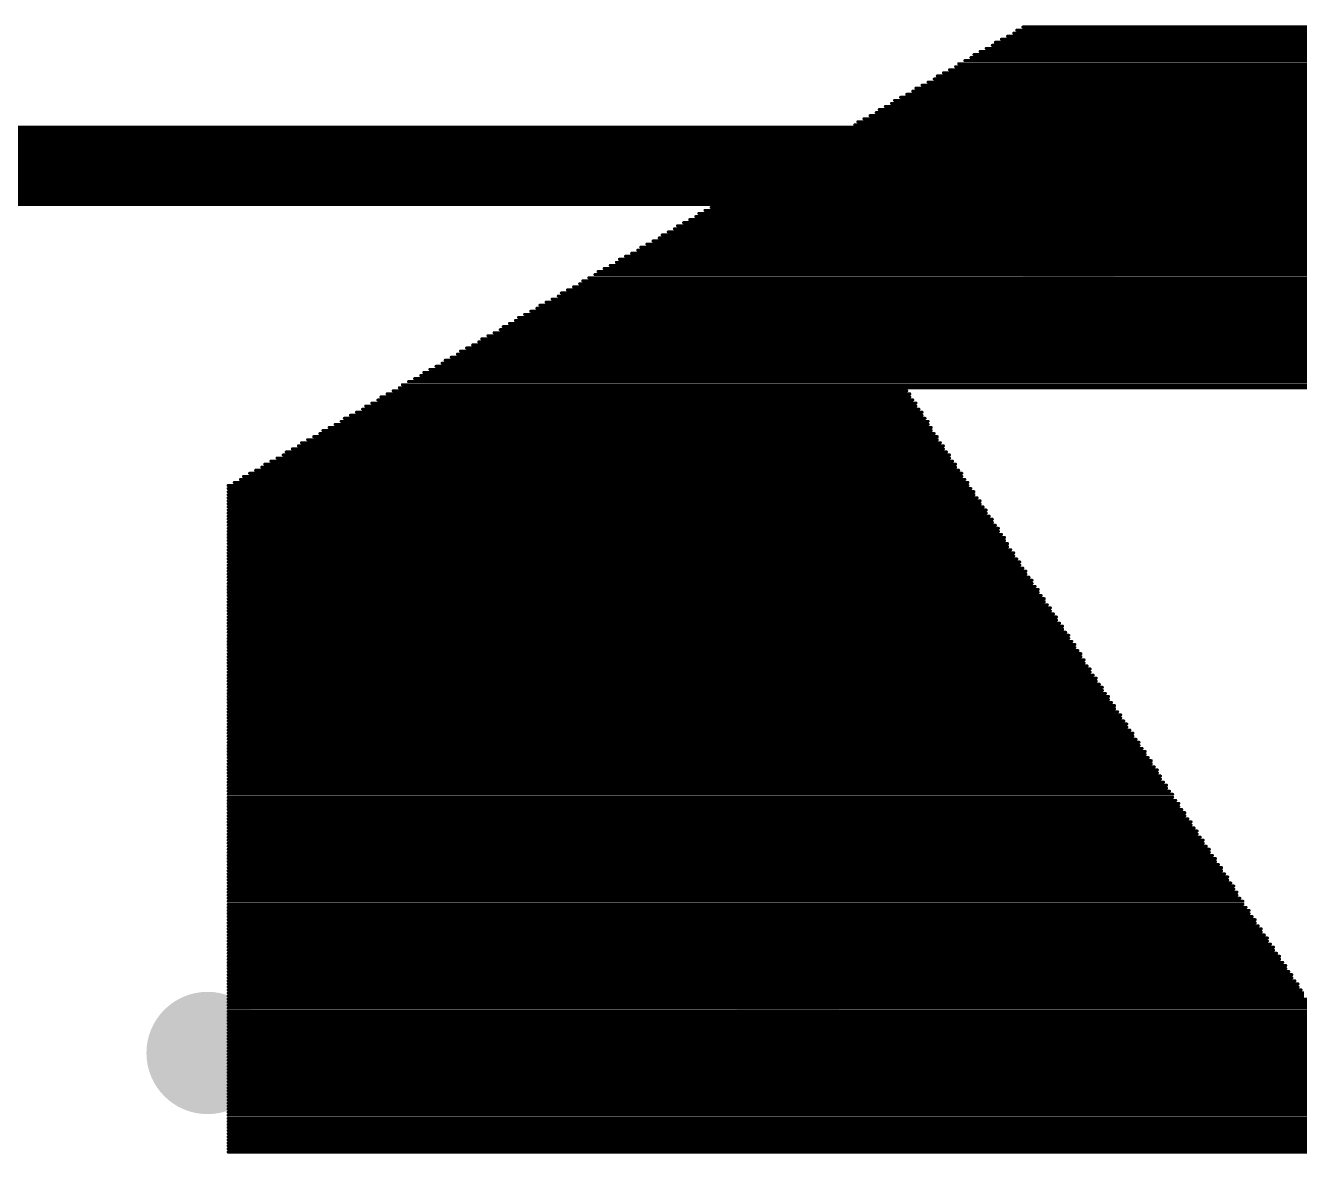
# Model space of a CAD drawing. Header units: millimetres. Extents: x -6 to 151, y -20 to 98.
# Drawn here: x 114.687 to 117.863, y 33.283 to 36.095 of the extents above; entities that cross this region are included whole.
import ezdxf

# ---------------------------------------------------------------- set-up
doc = ezdxf.new("R2010")
doc.units = ezdxf.units.MM
for name, color, linetype in [('BottomOverlay', 54, 'Continuous'), ('TopOverlay', 2, 'Continuous'), ('ViaHoleLayer', 16, 'Continuous')]:
    doc.layers.add(name, color=color, linetype=linetype)

# ---------------------------------------------------------------- blocks, each defined once
blk = doc.blocks.new('TSQFP50P1600X1600X120_100N_286')
at = {"layer": 'TopOverlay', "const_width": 0.2}
blk.add_lwpolyline([(6.25, 6.25), (6.25, -6.25)], dxfattribs=at)

msp = doc.modelspace()

# ---------------------------------------------------------------- hatches: boundary and pattern name
at = {"layer": 'ViaHoleLayer'}
h = msp.add_hatch(color=16, dxfattribs=at)
edge = h.paths.add_edge_path()
edge.add_arc((117.2879, 35.5702), 0.1524, 0, 360)
h = msp.add_hatch(color=16, dxfattribs=at)
edge = h.paths.add_edge_path()
edge.add_arc((116.587, 33.724), 0.1524, 0, 360)
h = msp.add_hatch(color=16, dxfattribs=at)
edge = h.paths.add_edge_path()
edge.add_arc((115.1406, 33.5335), 0.1524, 0, 360)

# ---------------------------------------------------------------- linework, layer by layer
at = {"layer": 'BottomOverlay', "const_width": 0.00762}
for points in [[(117.1579, 36.0833), (120.6784, 36.0833)], [(117.1732, 36.0909), (120.6707, 36.0909)], [(117.097, 36.0452), (120.7469, 36.0452)], [(117.1046, 36.0528), (120.7317, 36.0528)], [(117.1198, 36.0604), (120.7241, 36.0604)], [(117.1351, 36.068), (120.7088, 36.068)], [(117.1503, 36.0756), (120.6936, 36.0756)], [(117.0436, 36.0147), (120.8003, 36.0147)], [(117.0512, 36.0223), (120.785, 36.0223)], [(117.0665, 36.0299), (120.7774, 36.0299)], [(117.0817, 36.0375), (120.7622, 36.0375)], [(116.9903, 35.9842), (120.8536, 35.9842)], [(117.0055, 35.9918), (120.8384, 35.9918)], [(117.0131, 35.9994), (120.8231, 35.9994)], [(117.0284, 36.0071), (120.8155, 36.0071)], [(116.9369, 35.9537), (120.907, 35.9537)], [(116.9522, 35.9613), (120.8917, 35.9613)], [(116.9598, 35.969), (120.8765, 35.969)], [(116.975, 35.9766), (120.8689, 35.9766)], [(116.8836, 35.9232), (120.9603, 35.9232)], [(116.8988, 35.9309), (120.9451, 35.9309)], [(116.9065, 35.9385), (120.9298, 35.9385)], [(116.9217, 35.9461), (120.9222, 35.9461)], [(116.8303, 35.8928), (121.0136, 35.8928)], [(116.8455, 35.9004), (120.9984, 35.9004)], [(116.8531, 35.908), (120.9832, 35.908)], [(116.8684, 35.9156), (120.9755, 35.9156)], [(116.7617, 35.8547), (121.0746, 35.8547)], [(116.7769, 35.8623), (121.067, 35.8623)], [(116.7922, 35.8699), (121.0517, 35.8699)], [(116.8074, 35.8775), (121.0365, 35.8775)], [(116.815, 35.8851), (121.0213, 35.8851)], [(116.7083, 35.8242), (121.1279, 35.8242)], [(116.7236, 35.8318), (121.1203, 35.8318)], [(116.7388, 35.8394), (121.1051, 35.8394)], [(116.7541, 35.847), (121.0898, 35.847)], [(116.655, 35.7937), (121.1813, 35.7937)], [(116.6702, 35.8013), (121.166, 35.8013)], [(116.6855, 35.8089), (121.1584, 35.8089)], [(116.7007, 35.8166), (121.1432, 35.8166)], [(116.6093, 35.7632), (121.2346, 35.7632)], [(116.6169, 35.7708), (121.2194, 35.7708)], [(116.6321, 35.7785), (121.2118, 35.7785)], [(116.6474, 35.7861), (121.1965, 35.7861)], [(116.5559, 35.7327), (121.288, 35.7327)], [(116.5636, 35.7404), (121.2727, 35.7404)], [(116.5788, 35.748), (121.2651, 35.748)], [(116.594, 35.7556), (121.2499, 35.7556)], [(116.5026, 35.7023), (121.3413, 35.7023)], [(116.5102, 35.7099), (121.3261, 35.7099)], [(116.5255, 35.7175), (121.3184, 35.7175)], [(116.5407, 35.7251), (121.3032, 35.7251)], [(116.434, 35.6642), (121.4099, 35.6642)], [(116.4493, 35.6718), (121.3946, 35.6718)], [(116.4645, 35.6794), (121.3794, 35.6794)], [(116.4721, 35.687), (121.3642, 35.687)], [(116.4874, 35.6946), (121.3565, 35.6946)], [(116.3807, 35.6337), (121.4632, 35.6337)], [(116.3959, 35.6413), (121.448, 35.6413)], [(116.4112, 35.6489), (121.4327, 35.6489)], [(116.4188, 35.6565), (121.4175, 35.6565)], [(116.3273, 35.6032), (121.5166, 35.6032)], [(116.3426, 35.6108), (121.5013, 35.6108)], [(116.3578, 35.6184), (121.4861, 35.6184)], [(116.3654, 35.6261), (121.4708, 35.6261)], [(116.274, 35.5727), (121.5623, 35.5727)], [(116.2892, 35.5803), (121.5547, 35.5803)], [(116.3045, 35.588), (121.5394, 35.588)], [(116.3121, 35.5956), (121.5242, 35.5956)], [(116.2207, 35.5422), (121.6156, 35.5422)], [(116.2359, 35.5499), (121.608, 35.5499)], [(116.2511, 35.5575), (121.5928, 35.5575)], [(116.2664, 35.5651), (121.5775, 35.5651)], [(116.1673, 35.5118), (121.669, 35.5118)], [(116.1826, 35.5194), (121.6613, 35.5194)], [(116.1978, 35.527), (121.6461, 35.527)], [(116.213, 35.5346), (121.6309, 35.5346)], [(116.1064, 35.4737), (121.7375, 35.4737)], [(116.114, 35.4813), (121.7223, 35.4813)], [(116.1292, 35.4889), (121.7071, 35.4889)], [(116.1445, 35.4965), (121.6994, 35.4965)], [(116.1597, 35.5041), (121.6842, 35.5041)], [(116.053, 35.4432), (121.7909, 35.4432)], [(116.0683, 35.4508), (121.7756, 35.4508)], [(116.0759, 35.4584), (121.7604, 35.4584)], [(116.0911, 35.466), (121.7528, 35.466)], [(115.9997, 35.4127), (121.8442, 35.4127)], [(116.0149, 35.4203), (121.829, 35.4203)], [(116.0225, 35.4279), (121.8137, 35.4279)], [(116.0378, 35.4356), (121.8061, 35.4356)], [(115.9463, 35.3822), (121.8976, 35.3822)], [(115.9616, 35.3898), (121.8823, 35.3898)], [(115.9692, 35.3975), (121.8671, 35.3975)], [(115.9844, 35.4051), (121.8595, 35.4051)], [(115.893, 35.3517), (121.9509, 35.3517)], [(115.9082, 35.3594), (121.9357, 35.3594)], [(115.9159, 35.367), (121.9204, 35.367)], [(115.9311, 35.3746), (121.9052, 35.3746)], [(115.8397, 35.3213), (122.0042, 35.3213)], [(115.8549, 35.3289), (121.989, 35.3289)], [(115.8701, 35.3365), (121.9738, 35.3365)], [(115.8778, 35.3441), (121.9585, 35.3441)], [(115.7711, 35.2832), (122.0652, 35.2832)], [(115.7863, 35.2908), (122.0576, 35.2908)], [(115.8016, 35.2984), (122.0423, 35.2984)], [(115.8168, 35.306), (122.0271, 35.306)], [(115.8244, 35.3136), (122.0119, 35.3136)], [(115.7254, 35.2527), (122.1185, 35.2527)], [(115.733, 35.2603), (122.1033, 35.2603)], [(115.7482, 35.2679), (122.0957, 35.2679)], [(115.7635, 35.2755), (122.0804, 35.2755)], [(115.672, 35.2222), (122.1719, 35.2222)], [(115.6796, 35.2298), (122.1566, 35.2298)], [(115.6949, 35.2374), (122.149, 35.2374)], [(115.7101, 35.2451), (122.1338, 35.2451)], [(115.6187, 35.1917), (122.2252, 35.1917)], [(115.6263, 35.1993), (122.21, 35.1993)], [(115.6415, 35.207), (122.2024, 35.207)], [(115.6568, 35.2146), (122.1871, 35.2146)], [(115.5653, 35.1612), (116.8988, 35.1612)], [(115.573, 35.1689), (116.8912, 35.1689)], [(115.5882, 35.1765), (116.8912, 35.1765)], [(115.6034, 35.1841), (116.8836, 35.1841)], [(115.512, 35.1308), (116.9217, 35.1308)], [(115.5272, 35.1384), (116.9141, 35.1384)], [(115.5349, 35.146), (116.9065, 35.146)], [(115.5501, 35.1536), (116.9065, 35.1536)], [(115.4434, 35.0927), (116.9446, 35.0927)], [(115.4587, 35.1003), (116.9369, 35.1003)], [(115.4739, 35.1079), (116.9369, 35.1079)], [(115.4815, 35.1155), (116.9293, 35.1155)], [(115.4968, 35.1231), (116.9217, 35.1231)], [(115.3901, 35.0622), (116.9598, 35.0622)], [(115.4053, 35.0698), (116.9598, 35.0698)], [(115.4206, 35.0774), (116.9522, 35.0774)], [(115.4282, 35.085), (116.9446, 35.085)], [(115.3367, 35.0317), (116.9827, 35.0317)], [(115.352, 35.0393), (116.975, 35.0393)], [(115.3672, 35.0469), (116.975, 35.0469)], [(115.3748, 35.0546), (116.9674, 35.0546)], [(115.2834, 35.0012), (117.0055, 35.0012)], [(115.2986, 35.0088), (116.9979, 35.0088)], [(115.3139, 35.0165), (116.9903, 35.0165)], [(115.3291, 35.0241), (116.9903, 35.0241)], [(115.2301, 34.9707), (117.0208, 34.9707)], [(115.2453, 34.9784), (117.0208, 34.9784)], [(115.2605, 34.986), (117.0131, 34.986)], [(115.2758, 34.9936), (117.0055, 34.9936)], [(115.192, 34.9479), (117.036, 34.9479)], [(115.192, 34.9403), (117.0436, 34.9403)], [(115.2072, 34.9555), (117.036, 34.9555)], [(115.2224, 34.9631), (117.0284, 34.9631)], [(115.192, 34.9326), (117.0512, 34.9326)], [(115.192, 34.925), (117.0512, 34.925)], [(115.192, 34.9174), (117.0589, 34.9174)], [(115.192, 34.9098), (117.0665, 34.9098)], [(115.192, 34.9022), (117.0665, 34.9022)], [(115.192, 34.8945), (117.0741, 34.8945)], [(115.192, 34.8869), (117.0817, 34.8869)], [(115.192, 34.8793), (117.0817, 34.8793)], [(115.192, 34.8717), (117.0893, 34.8717)], [(115.192, 34.8641), (117.097, 34.8641)], [(115.192, 34.8564), (117.097, 34.8564)], [(115.192, 34.8488), (117.1046, 34.8488)], [(115.192, 34.8412), (117.1122, 34.8412)], [(115.192, 34.8336), (117.1122, 34.8336)], [(115.192, 34.826), (117.1198, 34.826)], [(115.192, 34.8183), (117.1274, 34.8183)], [(115.192, 34.8107), (117.1274, 34.8107)], [(115.192, 34.8031), (117.1351, 34.8031)], [(115.192, 34.7955), (117.1351, 34.7955)], [(115.192, 34.7879), (117.1427, 34.7879)], [(115.192, 34.7802), (117.1503, 34.7802)], [(115.192, 34.7726), (117.1503, 34.7726)], [(115.192, 34.765), (117.1579, 34.765)], [(115.192, 34.7574), (117.1655, 34.7574)], [(115.192, 34.7498), (117.1655, 34.7498)], [(115.192, 34.7421), (117.1732, 34.7421)], [(115.192, 34.7345), (117.1808, 34.7345)], [(115.192, 34.7269), (117.1808, 34.7269)], [(115.192, 34.7193), (117.1884, 34.7193)], [(115.192, 34.7117), (117.196, 34.7117)], [(115.192, 34.704), (117.196, 34.704)], [(115.192, 34.6964), (117.2036, 34.6964)], [(115.192, 34.6888), (117.2113, 34.6888)], [(115.192, 34.6812), (117.2113, 34.6812)], [(115.192, 34.6736), (117.2189, 34.6736)], [(115.192, 34.6659), (117.2265, 34.6659)], [(115.192, 34.6583), (117.2265, 34.6583)], [(115.192, 34.6507), (117.2341, 34.6507)], [(115.192, 34.6431), (117.2417, 34.6431)], [(115.192, 34.6355), (117.2417, 34.6355)], [(115.192, 34.6278), (117.2494, 34.6278)], [(115.192, 34.6202), (117.257, 34.6202)], [(115.192, 34.6126), (117.257, 34.6126)], [(115.192, 34.605), (117.2646, 34.605)], [(115.192, 34.5974), (117.2722, 34.5974)], [(115.192, 34.5897), (117.2722, 34.5897)], [(115.192, 34.5821), (117.2798, 34.5821)], [(115.192, 34.5745), (117.2875, 34.5745)], [(115.192, 34.5669), (117.2875, 34.5669)], [(115.192, 34.5593), (117.2951, 34.5593)], [(115.192, 34.5516), (117.3027, 34.5516)], [(115.192, 34.544), (117.3027, 34.544)], [(115.192, 34.5364), (117.3103, 34.5364)], [(115.192, 34.5288), (117.3179, 34.5288)], [(115.192, 34.5212), (117.3179, 34.5212)], [(115.192, 34.5135), (117.3256, 34.5135)], [(115.192, 34.5059), (117.3256, 34.5059)], [(115.192, 34.4983), (117.3332, 34.4983)], [(115.192, 34.4907), (117.3408, 34.4907)], [(115.192, 34.4831), (117.3408, 34.4831)], [(115.192, 34.4754), (117.3484, 34.4754)], [(115.192, 34.4678), (117.356, 34.4678)], [(115.192, 34.4602), (117.356, 34.4602)], [(115.192, 34.4526), (117.3637, 34.4526)], [(115.192, 34.445), (117.3713, 34.445)], [(115.192, 34.4373), (117.3713, 34.4373)], [(115.192, 34.4297), (117.3789, 34.4297)], [(115.192, 34.4221), (117.3865, 34.4221)], [(115.192, 34.4145), (117.3865, 34.4145)], [(115.192, 34.4069), (117.3941, 34.4069)], [(115.192, 34.3992), (117.4018, 34.3992)], [(115.192, 34.3916), (117.4018, 34.3916)], [(115.192, 34.384), (117.4094, 34.384)], [(115.192, 34.3764), (117.417, 34.3764)], [(115.192, 34.3688), (117.417, 34.3688)], [(115.192, 34.3611), (117.4246, 34.3611)], [(115.192, 34.3535), (117.4322, 34.3535)], [(115.192, 34.3459), (117.4322, 34.3459)], [(115.192, 34.3383), (117.4399, 34.3383)], [(115.192, 34.3307), (117.4475, 34.3307)], [(115.192, 34.323), (117.4475, 34.323)], [(115.192, 34.3154), (117.4551, 34.3154)], [(115.192, 34.3078), (117.4627, 34.3078)], [(115.192, 34.3002), (117.4627, 34.3002)], [(115.192, 34.2926), (117.4703, 34.2926)], [(115.192, 34.2849), (117.478, 34.2849)], [(115.192, 34.2773), (117.478, 34.2773)], [(115.192, 34.2697), (117.4856, 34.2697)], [(115.192, 34.2621), (117.4932, 34.2621)], [(115.192, 34.2545), (117.4932, 34.2545)], [(115.192, 34.2468), (117.5008, 34.2468)], [(115.192, 34.2392), (117.5084, 34.2392)], [(115.192, 34.2316), (117.5084, 34.2316)], [(115.192, 34.224), (117.5161, 34.224)], [(115.192, 34.2164), (117.5161, 34.2164)], [(115.192, 34.2087), (117.5237, 34.2087)], [(115.192, 34.2011), (117.5313, 34.2011)], [(115.192, 34.1935), (117.5313, 34.1935)], [(115.192, 34.1859), (117.5389, 34.1859)], [(115.192, 34.1783), (117.5465, 34.1783)], [(115.192, 34.1706), (117.5465, 34.1706)], [(115.192, 34.163), (117.5542, 34.163)], [(115.192, 34.1554), (117.5618, 34.1554)], [(115.192, 34.1478), (117.5618, 34.1478)], [(115.192, 34.1402), (117.5694, 34.1402)], [(115.192, 34.1325), (117.577, 34.1325)], [(115.192, 34.1249), (117.577, 34.1249)], [(115.192, 34.1173), (117.5846, 34.1173)], [(115.192, 34.1097), (117.5923, 34.1097)], [(115.192, 34.1021), (117.5923, 34.1021)], [(115.192, 34.0944), (117.5999, 34.0944)], [(115.192, 34.0868), (117.6075, 34.0868)], [(115.192, 34.0792), (117.6075, 34.0792)], [(115.192, 34.0716), (117.6151, 34.0716)], [(115.192, 34.064), (117.6227, 34.064)], [(115.192, 34.0563), (117.6227, 34.0563)], [(115.192, 34.0487), (117.6304, 34.0487)], [(115.192, 34.0411), (117.638, 34.0411)], [(115.192, 34.0335), (117.638, 34.0335)], [(115.192, 34.0259), (117.6456, 34.0259)], [(115.192, 34.0182), (117.6532, 34.0182)], [(115.192, 34.0106), (117.6532, 34.0106)], [(115.192, 34.003), (117.6608, 34.003)], [(115.192, 33.9954), (117.6685, 33.9954)], [(115.192, 33.9878), (117.6685, 33.9878)], [(115.192, 33.9801), (117.6761, 33.9801)], [(115.192, 33.9725), (117.6837, 33.9725)], [(115.192, 33.9649), (117.6837, 33.9649)], [(115.192, 33.9573), (117.6913, 33.9573)], [(115.192, 33.9497), (117.6989, 33.9497)], [(115.192, 33.942), (117.6989, 33.942)], [(115.192, 33.9344), (117.7066, 33.9344)], [(115.192, 33.9268), (117.7066, 33.9268)], [(115.192, 33.9192), (117.7142, 33.9192)], [(115.192, 33.9116), (117.7218, 33.9116)], [(115.192, 33.9039), (117.7218, 33.9039)], [(115.192, 33.8963), (117.7294, 33.8963)], [(115.192, 33.8887), (117.737, 33.8887)], [(115.192, 33.8811), (117.737, 33.8811)], [(115.192, 33.8735), (117.7447, 33.8735)], [(115.192, 33.8658), (117.7523, 33.8658)], [(115.192, 33.8582), (117.7523, 33.8582)], [(115.192, 33.8506), (117.7599, 33.8506)], [(115.192, 33.843), (117.7675, 33.843)], [(115.192, 33.8354), (117.7675, 33.8354)], [(115.192, 33.8277), (117.7751, 33.8277)], [(115.192, 33.8201), (117.7828, 33.8201)], [(115.192, 33.8125), (117.7828, 33.8125)], [(115.192, 33.8049), (117.7904, 33.8049)], [(115.192, 33.7973), (117.798, 33.7973)], [(115.192, 33.7896), (117.798, 33.7896)], [(115.192, 33.782), (117.8056, 33.782)], [(115.192, 33.7744), (117.8132, 33.7744)], [(115.192, 33.7668), (117.8132, 33.7668)], [(115.192, 33.7592), (117.8209, 33.7592)], [(115.192, 33.7515), (117.8285, 33.7515)], [(115.192, 33.7439), (117.8285, 33.7439)], [(115.192, 33.7363), (117.8361, 33.7363)], [(115.192, 33.7287), (117.8437, 33.7287)], [(115.192, 33.7211), (117.8437, 33.7211)], [(115.192, 33.7134), (117.8513, 33.7134)], [(115.192, 33.7058), (117.859, 33.7058)], [(115.192, 33.6982), (117.859, 33.6982)], [(115.192, 33.6906), (117.8666, 33.6906)], [(115.192, 33.683), (117.8742, 33.683)], [(115.192, 33.6753), (117.8742, 33.6753)], [(115.192, 33.6677), (117.8818, 33.6677)], [(115.192, 33.6601), (117.8894, 33.6601)], [(115.192, 33.6525), (117.8894, 33.6525)], [(115.192, 33.6449), (117.8971, 33.6449)], [(115.192, 33.6372), (117.8971, 33.6372)], [(115.192, 33.6296), (117.9047, 33.6296)], [(115.192, 33.622), (117.9123, 33.622)], [(115.192, 33.6144), (117.9123, 33.6144)], [(115.192, 33.6068), (117.9199, 33.6068)], [(115.192, 33.5991), (117.9275, 33.5991)], [(115.192, 33.5915), (117.9275, 33.5915)], [(115.192, 33.5839), (117.9352, 33.5839)], [(115.192, 33.5763), (117.9428, 33.5763)], [(115.192, 33.5687), (117.9428, 33.5687)], [(115.192, 33.561), (117.9504, 33.561)], [(115.192, 33.5534), (117.958, 33.5534)], [(115.192, 33.5458), (117.958, 33.5458)], [(115.192, 33.5382), (117.9656, 33.5382)], [(115.192, 33.5306), (117.9733, 33.5306)], [(115.192, 33.5229), (117.9733, 33.5229)], [(115.192, 33.5153), (117.9809, 33.5153)], [(115.192, 33.5077), (117.9885, 33.5077)], [(115.192, 33.5001), (117.9885, 33.5001)], [(115.192, 33.4925), (117.9961, 33.4925)], [(115.192, 33.4848), (118.0037, 33.4848)], [(115.192, 33.4772), (118.0037, 33.4772)], [(115.192, 33.4696), (118.0114, 33.4696)], [(115.192, 33.462), (118.019, 33.462)], [(115.192, 33.4544), (118.019, 33.4544)], [(115.192, 33.4467), (118.0266, 33.4467)], [(115.192, 33.4391), (118.0342, 33.4391)], [(115.192, 33.4315), (118.0342, 33.4315)], [(115.192, 33.4239), (118.0418, 33.4239)], [(115.192, 33.4163), (118.0495, 33.4163)], [(115.192, 33.4086), (118.0495, 33.4086)], [(115.192, 33.401), (118.0571, 33.401)], [(115.192, 33.3934), (118.0647, 33.3934)], [(115.192, 33.3858), (118.0647, 33.3858)], [(115.192, 33.3782), (118.0723, 33.3782)], [(115.192, 33.3705), (118.0799, 33.3705)], [(115.192, 33.3629), (118.0799, 33.3629)], [(115.192, 33.3553), (118.0876, 33.3553)], [(115.192, 33.3477), (118.0876, 33.3477)], [(115.192, 33.3401), (118.0952, 33.3401)], [(115.192, 33.3324), (118.1028, 33.3324)], [(115.192, 33.3248), (118.1028, 33.3248)], [(115.192, 33.3172), (118.1104, 33.3172)], [(115.192, 33.3096), (118.118, 33.3096)], [(115.192, 33.302), (118.118, 33.302)], [(115.192, 33.2943), (118.1257, 33.2943)], [(115.192, 33.2867), (118.1333, 33.2867)]]:
    msp.add_lwpolyline(points, dxfattribs=at)
at = {"layer": 'BottomOverlay', "const_width": 0.00381}
for points in [[(117.156, 36.0833, 1), (117.1598, 36.0833, 1)], [(117.1712, 36.0909, 1), (117.1751, 36.0909, 1)], [(117.095, 36.0452, 1), (117.0989, 36.0452, 1)], [(117.1027, 36.0528, 1), (117.1065, 36.0528, 1)], [(117.1179, 36.0604, 1), (117.1217, 36.0604, 1)], [(117.1331, 36.068, 1), (117.137, 36.068, 1)], [(117.1484, 36.0756, 1), (117.1522, 36.0756, 1)], [(117.0417, 36.0147, 1), (117.0455, 36.0147, 1)], [(117.0493, 36.0223, 1), (117.0531, 36.0223, 1)], [(117.0646, 36.0299, 1), (117.0684, 36.0299, 1)], [(117.0798, 36.0375, 1), (117.0836, 36.0375, 1)], [(116.9884, 35.9842, 1), (116.9922, 35.9842, 1)], [(117.0036, 35.9918, 1), (117.0074, 35.9918, 1)], [(117.0112, 35.9994, 1), (117.015, 35.9994, 1)], [(117.0265, 36.0071, 1), (117.0303, 36.0071, 1)], [(116.935, 35.9537, 1), (116.9388, 35.9537, 1)], [(116.9503, 35.9613, 1), (116.9541, 35.9613, 1)], [(116.9579, 35.969, 1), (116.9617, 35.969, 1)], [(116.9731, 35.9766, 1), (116.9769, 35.9766, 1)], [(116.8817, 35.9232, 1), (116.8855, 35.9232, 1)], [(116.8969, 35.9309, 1), (116.9007, 35.9309, 1)], [(116.9045, 35.9385, 1), (116.9084, 35.9385, 1)], [(116.9198, 35.9461, 1), (116.9236, 35.9461, 1)], [(116.8283, 35.8928, 1), (116.8322, 35.8928, 1)], [(116.8436, 35.9004, 1), (116.8474, 35.9004, 1)], [(116.8512, 35.908, 1), (116.855, 35.908, 1)], [(116.8664, 35.9156, 1), (116.8703, 35.9156, 1)], [(116.7598, 35.8547, 1), (116.7636, 35.8547, 1)], [(116.775, 35.8623, 1), (116.7788, 35.8623, 1)], [(116.7902, 35.8699, 1), (116.7941, 35.8699, 1)], [(116.8055, 35.8775, 1), (116.8093, 35.8775, 1)], [(116.8131, 35.8851, 1), (116.8169, 35.8851, 1)], [(116.7064, 35.8242, 1), (116.7102, 35.8242, 1)], [(116.7217, 35.8318, 1), (116.7255, 35.8318, 1)], [(116.7369, 35.8394, 1), (116.7407, 35.8394, 1)], [(116.7521, 35.847, 1), (116.756, 35.847, 1)], [(116.6531, 35.7937, 1), (116.6569, 35.7937, 1)], [(116.6683, 35.8013, 1), (116.6721, 35.8013, 1)], [(116.6836, 35.8089, 1), (116.6874, 35.8089, 1)], [(116.6988, 35.8166, 1), (116.7026, 35.8166, 1)], [(116.6074, 35.7632, 1), (116.6112, 35.7632, 1)], [(116.615, 35.7708, 1), (116.6188, 35.7708, 1)], [(116.6302, 35.7785, 1), (116.634, 35.7785, 1)], [(116.6455, 35.7861, 1), (116.6493, 35.7861, 1)], [(116.554, 35.7327, 1), (116.5578, 35.7327, 1)], [(116.5616, 35.7404, 1), (116.5655, 35.7404, 1)], [(116.5769, 35.748, 1), (116.5807, 35.748, 1)], [(116.5921, 35.7556, 1), (116.5959, 35.7556, 1)], [(116.5007, 35.7023, 1), (116.5045, 35.7023, 1)], [(116.5083, 35.7099, 1), (116.5121, 35.7099, 1)], [(116.5235, 35.7175, 1), (116.5274, 35.7175, 1)], [(116.5388, 35.7251, 1), (116.5426, 35.7251, 1)], [(116.4321, 35.6642, 1), (116.4359, 35.6642, 1)], [(116.4473, 35.6718, 1), (116.4512, 35.6718, 1)], [(116.4626, 35.6794, 1), (116.4664, 35.6794, 1)], [(116.4702, 35.687, 1), (116.474, 35.687, 1)], [(116.4854, 35.6946, 1), (116.4893, 35.6946, 1)], [(116.3788, 35.6337, 1), (116.3826, 35.6337, 1)], [(116.394, 35.6413, 1), (116.3978, 35.6413, 1)], [(116.4092, 35.6489, 1), (116.4131, 35.6489, 1)], [(116.4169, 35.6565, 1), (116.4207, 35.6565, 1)], [(116.3254, 35.6032, 1), (116.3292, 35.6032, 1)], [(116.3407, 35.6108, 1), (116.3445, 35.6108, 1)], [(116.3559, 35.6184, 1), (116.3597, 35.6184, 1)], [(116.3635, 35.6261, 1), (116.3673, 35.6261, 1)], [(116.2721, 35.5727, 1), (116.2759, 35.5727, 1)], [(116.2873, 35.5803, 1), (116.2911, 35.5803, 1)], [(116.3026, 35.588, 1), (116.3064, 35.588, 1)], [(116.3102, 35.5956, 1), (116.314, 35.5956, 1)], [(116.2187, 35.5422, 1), (116.2226, 35.5422, 1)], [(116.234, 35.5499, 1), (116.2378, 35.5499, 1)], [(116.2492, 35.5575, 1), (116.253, 35.5575, 1)], [(116.2645, 35.5651, 1), (116.2683, 35.5651, 1)], [(116.1654, 35.5118, 1), (116.1692, 35.5118, 1)], [(116.1806, 35.5194, 1), (116.1845, 35.5194, 1)], [(116.1959, 35.527, 1), (116.1997, 35.527, 1)], [(116.2111, 35.5346, 1), (116.2149, 35.5346, 1)], [(116.1044, 35.4737, 1), (116.1083, 35.4737, 1)], [(116.1121, 35.4813, 1), (116.1159, 35.4813, 1)], [(116.1273, 35.4889, 1), (116.1311, 35.4889, 1)], [(116.1425, 35.4965, 1), (116.1464, 35.4965, 1)], [(116.1578, 35.5041, 1), (116.1616, 35.5041, 1)], [(116.0511, 35.4432, 1), (116.0549, 35.4432, 1)], [(116.0663, 35.4508, 1), (116.0702, 35.4508, 1)], [(116.074, 35.4584, 1), (116.0778, 35.4584, 1)], [(116.0892, 35.466, 1), (116.093, 35.466, 1)], [(115.9978, 35.4127, 1), (116.0016, 35.4127, 1)], [(116.013, 35.4203, 1), (116.0168, 35.4203, 1)], [(116.0206, 35.4279, 1), (116.0244, 35.4279, 1)], [(116.0359, 35.4356, 1), (116.0397, 35.4356, 1)], [(115.9444, 35.3822, 1), (115.9482, 35.3822, 1)], [(115.9597, 35.3898, 1), (115.9635, 35.3898, 1)], [(115.9673, 35.3975, 1), (115.9711, 35.3975, 1)], [(115.9825, 35.4051, 1), (115.9863, 35.4051, 1)], [(115.8911, 35.3517, 1), (115.8949, 35.3517, 1)], [(115.9063, 35.3594, 1), (115.9101, 35.3594, 1)], [(115.9139, 35.367, 1), (115.9178, 35.367, 1)], [(115.9292, 35.3746, 1), (115.933, 35.3746, 1)], [(115.8377, 35.3213, 1), (115.8416, 35.3213, 1)], [(115.853, 35.3289, 1), (115.8568, 35.3289, 1)], [(115.8682, 35.3365, 1), (115.872, 35.3365, 1)], [(115.8758, 35.3441, 1), (115.8797, 35.3441, 1)], [(115.7692, 35.2832, 1), (115.773, 35.2832, 1)], [(115.7844, 35.2908, 1), (115.7882, 35.2908, 1)], [(115.7996, 35.2984, 1), (115.8035, 35.2984, 1)], [(115.8149, 35.306, 1), (115.8187, 35.306, 1)], [(115.8225, 35.3136, 1), (115.8263, 35.3136, 1)], [(115.7234, 35.2527, 1), (115.7273, 35.2527, 1)], [(115.7311, 35.2603, 1), (115.7349, 35.2603, 1)], [(115.7463, 35.2679, 1), (115.7501, 35.2679, 1)], [(115.7615, 35.2755, 1), (115.7654, 35.2755, 1)], [(115.6701, 35.2222, 1), (115.6739, 35.2222, 1)], [(115.6777, 35.2298, 1), (115.6815, 35.2298, 1)], [(115.693, 35.2374, 1), (115.6968, 35.2374, 1)], [(115.7082, 35.2451, 1), (115.712, 35.2451, 1)], [(115.6168, 35.1917, 1), (115.6206, 35.1917, 1)], [(115.6244, 35.1993, 1), (115.6282, 35.1993, 1)], [(115.6396, 35.207, 1), (115.6434, 35.207, 1)], [(115.6549, 35.2146, 1), (115.6587, 35.2146, 1)], [(115.5634, 35.1612, 1), (115.5672, 35.1612, 1)], [(115.571, 35.1689, 1), (115.5749, 35.1689, 1)], [(115.5863, 35.1765, 1), (115.5901, 35.1765, 1)], [(115.6015, 35.1841, 1), (115.6053, 35.1841, 1)], [(116.8817, 35.1841, 1), (116.8855, 35.1841, 1)], [(116.8893, 35.1765, 1), (116.8931, 35.1765, 1)], [(116.8893, 35.1689, 1), (116.8931, 35.1689, 1)], [(116.8969, 35.1612, 1), (116.9007, 35.1612, 1)], [(115.5101, 35.1308, 1), (115.5139, 35.1308, 1)], [(115.5253, 35.1384, 1), (115.5291, 35.1384, 1)], [(115.5329, 35.146, 1), (115.5368, 35.146, 1)], [(115.5482, 35.1536, 1), (115.552, 35.1536, 1)], [(116.9045, 35.1536, 1), (116.9084, 35.1536, 1)], [(116.9045, 35.146, 1), (116.9084, 35.146, 1)], [(116.9122, 35.1384, 1), (116.916, 35.1384, 1)], [(116.9198, 35.1308, 1), (116.9236, 35.1308, 1)], [(115.4415, 35.0927, 1), (115.4453, 35.0927, 1)], [(115.4567, 35.1003, 1), (115.4606, 35.1003, 1)], [(115.472, 35.1079, 1), (115.4758, 35.1079, 1)], [(115.4796, 35.1155, 1), (115.4834, 35.1155, 1)], [(115.4948, 35.1231, 1), (115.4987, 35.1231, 1)], [(116.9198, 35.1231, 1), (116.9236, 35.1231, 1)], [(116.9274, 35.1155, 1), (116.9312, 35.1155, 1)], [(116.935, 35.1079, 1), (116.9388, 35.1079, 1)], [(116.935, 35.1003, 1), (116.9388, 35.1003, 1)], [(116.9426, 35.0927, 1), (116.9465, 35.0927, 1)], [(115.3882, 35.0622, 1), (115.392, 35.0622, 1)], [(115.4034, 35.0698, 1), (115.4072, 35.0698, 1)], [(115.4186, 35.0774, 1), (115.4225, 35.0774, 1)], [(115.4263, 35.085, 1), (115.4301, 35.085, 1)], [(116.9426, 35.085, 1), (116.9465, 35.085, 1)], [(116.9503, 35.0774, 1), (116.9541, 35.0774, 1)], [(116.9579, 35.0698, 1), (116.9617, 35.0698, 1)], [(116.9579, 35.0622, 1), (116.9617, 35.0622, 1)], [(115.3348, 35.0317, 1), (115.3386, 35.0317, 1)], [(115.3501, 35.0393, 1), (115.3539, 35.0393, 1)], [(115.3653, 35.0469, 1), (115.3691, 35.0469, 1)], [(115.3729, 35.0546, 1), (115.3767, 35.0546, 1)], [(116.9655, 35.0546, 1), (116.9693, 35.0546, 1)], [(116.9731, 35.0469, 1), (116.9769, 35.0469, 1)], [(116.9731, 35.0393, 1), (116.9769, 35.0393, 1)], [(116.9807, 35.0317, 1), (116.9846, 35.0317, 1)], [(115.2815, 35.0012, 1), (115.2853, 35.0012, 1)], [(115.2967, 35.0088, 1), (115.3005, 35.0088, 1)], [(115.312, 35.0165, 1), (115.3158, 35.0165, 1)], [(115.3272, 35.0241, 1), (115.331, 35.0241, 1)], [(116.9884, 35.0241, 1), (116.9922, 35.0241, 1)], [(116.9884, 35.0165, 1), (116.9922, 35.0165, 1)], [(116.996, 35.0088, 1), (116.9998, 35.0088, 1)], [(117.0036, 35.0012, 1), (117.0074, 35.0012, 1)], [(115.2281, 34.9707, 1), (115.232, 34.9707, 1)], [(115.2434, 34.9784, 1), (115.2472, 34.9784, 1)], [(115.2586, 34.986, 1), (115.2624, 34.986, 1)], [(115.2739, 34.9936, 1), (115.2777, 34.9936, 1)], [(117.0036, 34.9936, 1), (117.0074, 34.9936, 1)], [(117.0112, 34.986, 1), (117.015, 34.986, 1)], [(117.0188, 34.9784, 1), (117.0227, 34.9784, 1)], [(117.0188, 34.9707, 1), (117.0227, 34.9707, 1)], [(115.19, 34.9479, 1), (115.1939, 34.9479, 1)], [(115.19, 34.9403, 1), (115.1939, 34.9403, 1)], [(115.2053, 34.9555, 1), (115.2091, 34.9555, 1)], [(115.2205, 34.9631, 1), (115.2243, 34.9631, 1)], [(117.0265, 34.9631, 1), (117.0303, 34.9631, 1)], [(117.0341, 34.9555, 1), (117.0379, 34.9555, 1)], [(117.0341, 34.9479, 1), (117.0379, 34.9479, 1)], [(117.0417, 34.9403, 1), (117.0455, 34.9403, 1)], [(115.19, 34.9326, 1), (115.1939, 34.9326, 1)], [(115.19, 34.925, 1), (115.1939, 34.925, 1)], [(115.19, 34.9174, 1), (115.1939, 34.9174, 1)], [(115.19, 34.9098, 1), (115.1939, 34.9098, 1)], [(115.19, 34.9022, 1), (115.1939, 34.9022, 1)], [(117.0493, 34.9326, 1), (117.0531, 34.9326, 1)], [(117.0493, 34.925, 1), (117.0531, 34.925, 1)], [(117.0569, 34.9174, 1), (117.0608, 34.9174, 1)], [(117.0646, 34.9098, 1), (117.0684, 34.9098, 1)], [(117.0646, 34.9022, 1), (117.0684, 34.9022, 1)], [(115.19, 34.8945, 1), (115.1939, 34.8945, 1)], [(115.19, 34.8869, 1), (115.1939, 34.8869, 1)], [(115.19, 34.8793, 1), (115.1939, 34.8793, 1)], [(115.19, 34.8717, 1), (115.1939, 34.8717, 1)], [(117.0722, 34.8945, 1), (117.076, 34.8945, 1)], [(117.0798, 34.8869, 1), (117.0836, 34.8869, 1)], [(117.0798, 34.8793, 1), (117.0836, 34.8793, 1)], [(117.0874, 34.8717, 1), (117.0912, 34.8717, 1)], [(115.19, 34.8641, 1), (115.1939, 34.8641, 1)], [(115.19, 34.8564, 1), (115.1939, 34.8564, 1)], [(115.19, 34.8488, 1), (115.1939, 34.8488, 1)], [(115.19, 34.8412, 1), (115.1939, 34.8412, 1)], [(117.095, 34.8641, 1), (117.0989, 34.8641, 1)], [(117.095, 34.8564, 1), (117.0989, 34.8564, 1)], [(117.1027, 34.8488, 1), (117.1065, 34.8488, 1)], [(117.1103, 34.8412, 1), (117.1141, 34.8412, 1)], [(115.19, 34.8336, 1), (115.1939, 34.8336, 1)], [(115.19, 34.826, 1), (115.1939, 34.826, 1)], [(115.19, 34.8183, 1), (115.1939, 34.8183, 1)], [(115.19, 34.8107, 1), (115.1939, 34.8107, 1)], [(117.1103, 34.8336, 1), (117.1141, 34.8336, 1)], [(117.1179, 34.826, 1), (117.1217, 34.826, 1)], [(117.1255, 34.8183, 1), (117.1293, 34.8183, 1)], [(117.1255, 34.8107, 1), (117.1293, 34.8107, 1)], [(115.19, 34.8031, 1), (115.1939, 34.8031, 1)], [(115.19, 34.7955, 1), (115.1939, 34.7955, 1)], [(115.19, 34.7879, 1), (115.1939, 34.7879, 1)], [(115.19, 34.7802, 1), (115.1939, 34.7802, 1)], [(117.1331, 34.8031, 1), (117.137, 34.8031, 1)], [(117.1331, 34.7955, 1), (117.137, 34.7955, 1)], [(117.1408, 34.7879, 1), (117.1446, 34.7879, 1)], [(117.1484, 34.7802, 1), (117.1522, 34.7802, 1)], [(115.19, 34.7726, 1), (115.1939, 34.7726, 1)], [(115.19, 34.765, 1), (115.1939, 34.765, 1)], [(115.19, 34.7574, 1), (115.1939, 34.7574, 1)], [(115.19, 34.7498, 1), (115.1939, 34.7498, 1)], [(117.1484, 34.7726, 1), (117.1522, 34.7726, 1)], [(117.156, 34.765, 1), (117.1598, 34.765, 1)], [(117.1636, 34.7574, 1), (117.1674, 34.7574, 1)], [(117.1636, 34.7498, 1), (117.1674, 34.7498, 1)], [(115.19, 34.7421, 1), (115.1939, 34.7421, 1)], [(115.19, 34.7345, 1), (115.1939, 34.7345, 1)], [(115.19, 34.7269, 1), (115.1939, 34.7269, 1)], [(115.19, 34.7193, 1), (115.1939, 34.7193, 1)], [(115.19, 34.7117, 1), (115.1939, 34.7117, 1)], [(117.1712, 34.7421, 1), (117.1751, 34.7421, 1)], [(117.1789, 34.7345, 1), (117.1827, 34.7345, 1)], [(117.1789, 34.7269, 1), (117.1827, 34.7269, 1)], [(117.1865, 34.7193, 1), (117.1903, 34.7193, 1)], [(117.1941, 34.7117, 1), (117.1979, 34.7117, 1)], [(115.19, 34.704, 1), (115.1939, 34.704, 1)], [(115.19, 34.6964, 1), (115.1939, 34.6964, 1)], [(115.19, 34.6888, 1), (115.1939, 34.6888, 1)], [(115.19, 34.6812, 1), (115.1939, 34.6812, 1)], [(117.1941, 34.704, 1), (117.1979, 34.704, 1)], [(117.2017, 34.6964, 1), (117.2055, 34.6964, 1)], [(117.2093, 34.6888, 1), (117.2132, 34.6888, 1)], [(117.2093, 34.6812, 1), (117.2132, 34.6812, 1)], [(115.19, 34.6736, 1), (115.1939, 34.6736, 1)], [(115.19, 34.6659, 1), (115.1939, 34.6659, 1)], [(115.19, 34.6583, 1), (115.1939, 34.6583, 1)], [(115.19, 34.6507, 1), (115.1939, 34.6507, 1)], [(117.217, 34.6736, 1), (117.2208, 34.6736, 1)], [(117.2246, 34.6659, 1), (117.2284, 34.6659, 1)], [(117.2246, 34.6583, 1), (117.2284, 34.6583, 1)], [(117.2322, 34.6507, 1), (117.236, 34.6507, 1)], [(115.19, 34.6431, 1), (115.1939, 34.6431, 1)], [(115.19, 34.6355, 1), (115.1939, 34.6355, 1)], [(115.19, 34.6278, 1), (115.1939, 34.6278, 1)], [(115.19, 34.6202, 1), (115.1939, 34.6202, 1)], [(117.2398, 34.6431, 1), (117.2436, 34.6431, 1)], [(117.2398, 34.6355, 1), (117.2436, 34.6355, 1)], [(117.2474, 34.6278, 1), (117.2513, 34.6278, 1)], [(117.2551, 34.6202, 1), (117.2589, 34.6202, 1)], [(115.19, 34.6126, 1), (115.1939, 34.6126, 1)], [(115.19, 34.605, 1), (115.1939, 34.605, 1)], [(115.19, 34.5974, 1), (115.1939, 34.5974, 1)], [(115.19, 34.5897, 1), (115.1939, 34.5897, 1)], [(117.2551, 34.6126, 1), (117.2589, 34.6126, 1)], [(117.2627, 34.605, 1), (117.2665, 34.605, 1)], [(117.2703, 34.5974, 1), (117.2741, 34.5974, 1)], [(117.2703, 34.5897, 1), (117.2741, 34.5897, 1)], [(115.19, 34.5821, 1), (115.1939, 34.5821, 1)], [(115.19, 34.5745, 1), (115.1939, 34.5745, 1)], [(115.19, 34.5669, 1), (115.1939, 34.5669, 1)], [(115.19, 34.5593, 1), (115.1939, 34.5593, 1)], [(117.2779, 34.5821, 1), (117.2817, 34.5821, 1)], [(117.2855, 34.5745, 1), (117.2894, 34.5745, 1)], [(117.2855, 34.5669, 1), (117.2894, 34.5669, 1)], [(117.2932, 34.5593, 1), (117.297, 34.5593, 1)], [(115.19, 34.5516, 1), (115.1939, 34.5516, 1)], [(115.19, 34.544, 1), (115.1939, 34.544, 1)], [(115.19, 34.5364, 1), (115.1939, 34.5364, 1)], [(115.19, 34.5288, 1), (115.1939, 34.5288, 1)], [(115.19, 34.5212, 1), (115.1939, 34.5212, 1)], [(117.3008, 34.5516, 1), (117.3046, 34.5516, 1)], [(117.3008, 34.544, 1), (117.3046, 34.544, 1)], [(117.3084, 34.5364, 1), (117.3122, 34.5364, 1)], [(117.316, 34.5288, 1), (117.3198, 34.5288, 1)], [(117.316, 34.5212, 1), (117.3198, 34.5212, 1)], [(115.19, 34.5135, 1), (115.1939, 34.5135, 1)], [(115.19, 34.5059, 1), (115.1939, 34.5059, 1)], [(115.19, 34.4983, 1), (115.1939, 34.4983, 1)], [(115.19, 34.4907, 1), (115.1939, 34.4907, 1)], [(117.3236, 34.5135, 1), (117.3275, 34.5135, 1)], [(117.3236, 34.5059, 1), (117.3275, 34.5059, 1)], [(117.3313, 34.4983, 1), (117.3351, 34.4983, 1)], [(117.3389, 34.4907, 1), (117.3427, 34.4907, 1)], [(115.19, 34.4831, 1), (115.1939, 34.4831, 1)], [(115.19, 34.4754, 1), (115.1939, 34.4754, 1)], [(115.19, 34.4678, 1), (115.1939, 34.4678, 1)], [(115.19, 34.4602, 1), (115.1939, 34.4602, 1)], [(117.3389, 34.4831, 1), (117.3427, 34.4831, 1)], [(117.3465, 34.4754, 1), (117.3503, 34.4754, 1)], [(117.3541, 34.4678, 1), (117.3579, 34.4678, 1)], [(117.3541, 34.4602, 1), (117.3579, 34.4602, 1)], [(115.19, 34.4526, 1), (115.1939, 34.4526, 1)], [(115.19, 34.445, 1), (115.1939, 34.445, 1)], [(115.19, 34.4373, 1), (115.1939, 34.4373, 1)], [(115.19, 34.4297, 1), (115.1939, 34.4297, 1)], [(117.3617, 34.4526, 1), (117.3656, 34.4526, 1)], [(117.3694, 34.445, 1), (117.3732, 34.445, 1)], [(117.3694, 34.4373, 1), (117.3732, 34.4373, 1)], [(117.377, 34.4297, 1), (117.3808, 34.4297, 1)], [(115.19, 34.4221, 1), (115.1939, 34.4221, 1)], [(115.19, 34.4145, 1), (115.1939, 34.4145, 1)], [(115.19, 34.4069, 1), (115.1939, 34.4069, 1)], [(115.19, 34.3992, 1), (115.1939, 34.3992, 1)], [(117.3846, 34.4221, 1), (117.3884, 34.4221, 1)], [(117.3846, 34.4145, 1), (117.3884, 34.4145, 1)], [(117.3922, 34.4069, 1), (117.396, 34.4069, 1)], [(117.3998, 34.3992, 1), (117.4037, 34.3992, 1)], [(115.19, 34.3916, 1), (115.1939, 34.3916, 1)], [(115.19, 34.384, 1), (115.1939, 34.384, 1)], [(115.19, 34.3764, 1), (115.1939, 34.3764, 1)], [(115.19, 34.3688, 1), (115.1939, 34.3688, 1)], [(117.3998, 34.3916, 1), (117.4037, 34.3916, 1)], [(117.4075, 34.384, 1), (117.4113, 34.384, 1)], [(117.4151, 34.3764, 1), (117.4189, 34.3764, 1)], [(117.4151, 34.3688, 1), (117.4189, 34.3688, 1)], [(115.19, 34.3611, 1), (115.1939, 34.3611, 1)], [(115.19, 34.3535, 1), (115.1939, 34.3535, 1)], [(115.19, 34.3459, 1), (115.1939, 34.3459, 1)], [(115.19, 34.3383, 1), (115.1939, 34.3383, 1)], [(115.19, 34.3307, 1), (115.1939, 34.3307, 1)], [(117.4227, 34.3611, 1), (117.4265, 34.3611, 1)], [(117.4303, 34.3535, 1), (117.4341, 34.3535, 1)], [(117.4303, 34.3459, 1), (117.4341, 34.3459, 1)], [(117.4379, 34.3383, 1), (117.4418, 34.3383, 1)], [(117.4456, 34.3307, 1), (117.4494, 34.3307, 1)], [(115.19, 34.323, 1), (115.1939, 34.323, 1)], [(115.19, 34.3154, 1), (115.1939, 34.3154, 1)], [(115.19, 34.3078, 1), (115.1939, 34.3078, 1)], [(115.19, 34.3002, 1), (115.1939, 34.3002, 1)], [(117.4456, 34.323, 1), (117.4494, 34.323, 1)], [(117.4532, 34.3154, 1), (117.457, 34.3154, 1)], [(117.4608, 34.3078, 1), (117.4646, 34.3078, 1)], [(117.4608, 34.3002, 1), (117.4646, 34.3002, 1)], [(115.19, 34.2926, 1), (115.1939, 34.2926, 1)], [(115.19, 34.2849, 1), (115.1939, 34.2849, 1)], [(115.19, 34.2773, 1), (115.1939, 34.2773, 1)], [(115.19, 34.2697, 1), (115.1939, 34.2697, 1)], [(117.4684, 34.2926, 1), (117.4722, 34.2926, 1)], [(117.476, 34.2849, 1), (117.4799, 34.2849, 1)], [(117.476, 34.2773, 1), (117.4799, 34.2773, 1)], [(117.4837, 34.2697, 1), (117.4875, 34.2697, 1)], [(115.19, 34.2621, 1), (115.1939, 34.2621, 1)], [(115.19, 34.2545, 1), (115.1939, 34.2545, 1)], [(115.19, 34.2468, 1), (115.1939, 34.2468, 1)], [(115.19, 34.2392, 1), (115.1939, 34.2392, 1)], [(117.4913, 34.2621, 1), (117.4951, 34.2621, 1)], [(117.4913, 34.2545, 1), (117.4951, 34.2545, 1)], [(117.4989, 34.2468, 1), (117.5027, 34.2468, 1)], [(117.5065, 34.2392, 1), (117.5103, 34.2392, 1)], [(115.19, 34.2316, 1), (115.1939, 34.2316, 1)], [(115.19, 34.224, 1), (115.1939, 34.224, 1)], [(115.19, 34.2164, 1), (115.1939, 34.2164, 1)], [(115.19, 34.2087, 1), (115.1939, 34.2087, 1)], [(117.5065, 34.2316, 1), (117.5103, 34.2316, 1)], [(117.5141, 34.224, 1), (117.518, 34.224, 1)], [(117.5141, 34.2164, 1), (117.518, 34.2164, 1)], [(117.5218, 34.2087, 1), (117.5256, 34.2087, 1)], [(115.19, 34.2011, 1), (115.1939, 34.2011, 1)], [(115.19, 34.1935, 1), (115.1939, 34.1935, 1)], [(115.19, 34.1859, 1), (115.1939, 34.1859, 1)], [(115.19, 34.1783, 1), (115.1939, 34.1783, 1)], [(117.5294, 34.2011, 1), (117.5332, 34.2011, 1)], [(117.5294, 34.1935, 1), (117.5332, 34.1935, 1)], [(117.537, 34.1859, 1), (117.5408, 34.1859, 1)], [(117.5446, 34.1783, 1), (117.5484, 34.1783, 1)], [(115.19, 34.1706, 1), (115.1939, 34.1706, 1)], [(115.19, 34.163, 1), (115.1939, 34.163, 1)], [(115.19, 34.1554, 1), (115.1939, 34.1554, 1)], [(115.19, 34.1478, 1), (115.1939, 34.1478, 1)], [(115.19, 34.1402, 1), (115.1939, 34.1402, 1)], [(117.5446, 34.1706, 1), (117.5484, 34.1706, 1)], [(117.5522, 34.163, 1), (117.5561, 34.163, 1)], [(117.5599, 34.1554, 1), (117.5637, 34.1554, 1)], [(117.5599, 34.1478, 1), (117.5637, 34.1478, 1)], [(117.5675, 34.1402, 1), (117.5713, 34.1402, 1)], [(115.19, 34.1325, 1), (115.1939, 34.1325, 1)], [(115.19, 34.1249, 1), (115.1939, 34.1249, 1)], [(115.19, 34.1173, 1), (115.1939, 34.1173, 1)], [(115.19, 34.1097, 1), (115.1939, 34.1097, 1)], [(117.5751, 34.1325, 1), (117.5789, 34.1325, 1)], [(117.5751, 34.1249, 1), (117.5789, 34.1249, 1)], [(117.5827, 34.1173, 1), (117.5865, 34.1173, 1)], [(117.5903, 34.1097, 1), (117.5942, 34.1097, 1)], [(115.19, 34.1021, 1), (115.1939, 34.1021, 1)], [(115.19, 34.0944, 1), (115.1939, 34.0944, 1)], [(115.19, 34.0868, 1), (115.1939, 34.0868, 1)], [(115.19, 34.0792, 1), (115.1939, 34.0792, 1)], [(117.5903, 34.1021, 1), (117.5942, 34.1021, 1)], [(117.598, 34.0944, 1), (117.6018, 34.0944, 1)], [(117.6056, 34.0868, 1), (117.6094, 34.0868, 1)], [(117.6056, 34.0792, 1), (117.6094, 34.0792, 1)], [(115.19, 34.0716, 1), (115.1939, 34.0716, 1)], [(115.19, 34.064, 1), (115.1939, 34.064, 1)], [(115.19, 34.0563, 1), (115.1939, 34.0563, 1)], [(115.19, 34.0487, 1), (115.1939, 34.0487, 1)], [(117.6132, 34.0716, 1), (117.617, 34.0716, 1)], [(117.6208, 34.064, 1), (117.6246, 34.064, 1)], [(117.6208, 34.0563, 1), (117.6246, 34.0563, 1)], [(117.6284, 34.0487, 1), (117.6323, 34.0487, 1)], [(115.19, 34.0411, 1), (115.1939, 34.0411, 1)], [(115.19, 34.0335, 1), (115.1939, 34.0335, 1)], [(115.19, 34.0259, 1), (115.1939, 34.0259, 1)], [(115.19, 34.0182, 1), (115.1939, 34.0182, 1)], [(117.6361, 34.0411, 1), (117.6399, 34.0411, 1)], [(117.6361, 34.0335, 1), (117.6399, 34.0335, 1)], [(117.6437, 34.0259, 1), (117.6475, 34.0259, 1)], [(117.6513, 34.0182, 1), (117.6551, 34.0182, 1)], [(115.19, 34.0106, 1), (115.1939, 34.0106, 1)], [(115.19, 34.003, 1), (115.1939, 34.003, 1)], [(115.19, 33.9954, 1), (115.1939, 33.9954, 1)], [(115.19, 33.9878, 1), (115.1939, 33.9878, 1)], [(117.6513, 34.0106, 1), (117.6551, 34.0106, 1)], [(117.6589, 34.003, 1), (117.6627, 34.003, 1)], [(117.6665, 33.9954, 1), (117.6704, 33.9954, 1)], [(117.6665, 33.9878, 1), (117.6704, 33.9878, 1)], [(115.19, 33.9801, 1), (115.1939, 33.9801, 1)], [(115.19, 33.9725, 1), (115.1939, 33.9725, 1)], [(115.19, 33.9649, 1), (115.1939, 33.9649, 1)], [(115.19, 33.9573, 1), (115.1939, 33.9573, 1)], [(115.19, 33.9497, 1), (115.1939, 33.9497, 1)], [(117.6742, 33.9801, 1), (117.678, 33.9801, 1)], [(117.6818, 33.9725, 1), (117.6856, 33.9725, 1)], [(117.6818, 33.9649, 1), (117.6856, 33.9649, 1)], [(117.6894, 33.9573, 1), (117.6932, 33.9573, 1)], [(117.697, 33.9497, 1), (117.7008, 33.9497, 1)], [(115.19, 33.942, 1), (115.1939, 33.942, 1)], [(115.19, 33.9344, 1), (115.1939, 33.9344, 1)], [(115.19, 33.9268, 1), (115.1939, 33.9268, 1)], [(115.19, 33.9192, 1), (115.1939, 33.9192, 1)], [(117.697, 33.942, 1), (117.7008, 33.942, 1)], [(117.7046, 33.9344, 1), (117.7085, 33.9344, 1)], [(117.7046, 33.9268, 1), (117.7085, 33.9268, 1)], [(117.7123, 33.9192, 1), (117.7161, 33.9192, 1)], [(115.19, 33.9116, 1), (115.1939, 33.9116, 1)], [(115.19, 33.9039, 1), (115.1939, 33.9039, 1)], [(115.19, 33.8963, 1), (115.1939, 33.8963, 1)], [(115.19, 33.8887, 1), (115.1939, 33.8887, 1)], [(117.7199, 33.9116, 1), (117.7237, 33.9116, 1)], [(117.7199, 33.9039, 1), (117.7237, 33.9039, 1)], [(117.7275, 33.8963, 1), (117.7313, 33.8963, 1)], [(117.7351, 33.8887, 1), (117.7389, 33.8887, 1)], [(115.19, 33.8811, 1), (115.1939, 33.8811, 1)], [(115.19, 33.8735, 1), (115.1939, 33.8735, 1)], [(115.19, 33.8658, 1), (115.1939, 33.8658, 1)], [(115.19, 33.8582, 1), (115.1939, 33.8582, 1)], [(117.7351, 33.8811, 1), (117.7389, 33.8811, 1)], [(117.7427, 33.8735, 1), (117.7466, 33.8735, 1)], [(117.7504, 33.8658, 1), (117.7542, 33.8658, 1)], [(117.7504, 33.8582, 1), (117.7542, 33.8582, 1)], [(115.19, 33.8506, 1), (115.1939, 33.8506, 1)], [(115.19, 33.843, 1), (115.1939, 33.843, 1)], [(115.19, 33.8354, 1), (115.1939, 33.8354, 1)], [(115.19, 33.8277, 1), (115.1939, 33.8277, 1)], [(117.758, 33.8506, 1), (117.7618, 33.8506, 1)], [(117.7656, 33.843, 1), (117.7694, 33.843, 1)], [(117.7656, 33.8354, 1), (117.7694, 33.8354, 1)], [(117.7732, 33.8277, 1), (117.777, 33.8277, 1)], [(115.19, 33.8201, 1), (115.1939, 33.8201, 1)], [(115.19, 33.8125, 1), (115.1939, 33.8125, 1)], [(115.19, 33.8049, 1), (115.1939, 33.8049, 1)], [(115.19, 33.7973, 1), (115.1939, 33.7973, 1)], [(115.19, 33.7896, 1), (115.1939, 33.7896, 1)], [(117.7808, 33.8201, 1), (117.7847, 33.8201, 1)], [(117.7808, 33.8125, 1), (117.7847, 33.8125, 1)], [(117.7885, 33.8049, 1), (117.7923, 33.8049, 1)], [(117.7961, 33.7973, 1), (117.7999, 33.7973, 1)], [(117.7961, 33.7896, 1), (117.7999, 33.7896, 1)], [(115.19, 33.782, 1), (115.1939, 33.782, 1)], [(115.19, 33.7744, 1), (115.1939, 33.7744, 1)], [(115.19, 33.7668, 1), (115.1939, 33.7668, 1)], [(115.19, 33.7592, 1), (115.1939, 33.7592, 1)], [(117.8037, 33.782, 1), (117.8075, 33.782, 1)], [(117.8113, 33.7744, 1), (117.8151, 33.7744, 1)], [(117.8113, 33.7668, 1), (117.8151, 33.7668, 1)], [(117.8189, 33.7592, 1), (117.8228, 33.7592, 1)], [(115.19, 33.7515, 1), (115.1939, 33.7515, 1)], [(115.19, 33.7439, 1), (115.1939, 33.7439, 1)], [(115.19, 33.7363, 1), (115.1939, 33.7363, 1)], [(115.19, 33.7287, 1), (115.1939, 33.7287, 1)], [(117.8266, 33.7515, 1), (117.8304, 33.7515, 1)], [(117.8266, 33.7439, 1), (117.8304, 33.7439, 1)], [(117.8342, 33.7363, 1), (117.838, 33.7363, 1)], [(117.8418, 33.7287, 1), (117.8456, 33.7287, 1)], [(115.19, 33.7211, 1), (115.1939, 33.7211, 1)], [(115.19, 33.7134, 1), (115.1939, 33.7134, 1)], [(115.19, 33.7058, 1), (115.1939, 33.7058, 1)], [(115.19, 33.6982, 1), (115.1939, 33.6982, 1)], [(117.8418, 33.7211, 1), (117.8456, 33.7211, 1)], [(117.8494, 33.7134, 1), (117.8532, 33.7134, 1)], [(117.857, 33.7058, 1), (117.8609, 33.7058, 1)], [(117.857, 33.6982, 1), (117.8609, 33.6982, 1)], [(115.19, 33.6906, 1), (115.1939, 33.6906, 1)], [(115.19, 33.683, 1), (115.1939, 33.683, 1)], [(115.19, 33.6753, 1), (115.1939, 33.6753, 1)], [(115.19, 33.6677, 1), (115.1939, 33.6677, 1)], [(117.8647, 33.6906, 1), (117.8685, 33.6906, 1)], [(115.19, 33.6601, 1), (115.1939, 33.6601, 1)], [(115.19, 33.6525, 1), (115.1939, 33.6525, 1)], [(115.19, 33.6449, 1), (115.1939, 33.6449, 1)], [(115.19, 33.6372, 1), (115.1939, 33.6372, 1)], [(115.19, 33.6296, 1), (115.1939, 33.6296, 1)], [(115.19, 33.622, 1), (115.1939, 33.622, 1)], [(115.19, 33.6144, 1), (115.1939, 33.6144, 1)], [(115.19, 33.6068, 1), (115.1939, 33.6068, 1)], [(115.19, 33.5991, 1), (115.1939, 33.5991, 1)], [(115.19, 33.5915, 1), (115.1939, 33.5915, 1)], [(115.19, 33.5839, 1), (115.1939, 33.5839, 1)], [(115.19, 33.5763, 1), (115.1939, 33.5763, 1)], [(115.19, 33.5687, 1), (115.1939, 33.5687, 1)], [(115.19, 33.561, 1), (115.1939, 33.561, 1)], [(115.19, 33.5534, 1), (115.1939, 33.5534, 1)], [(115.19, 33.5458, 1), (115.1939, 33.5458, 1)], [(115.19, 33.5382, 1), (115.1939, 33.5382, 1)], [(115.19, 33.5306, 1), (115.1939, 33.5306, 1)], [(115.19, 33.5229, 1), (115.1939, 33.5229, 1)], [(115.19, 33.5153, 1), (115.1939, 33.5153, 1)], [(115.19, 33.5077, 1), (115.1939, 33.5077, 1)], [(115.19, 33.5001, 1), (115.1939, 33.5001, 1)], [(115.19, 33.4925, 1), (115.1939, 33.4925, 1)], [(115.19, 33.4848, 1), (115.1939, 33.4848, 1)], [(115.19, 33.4772, 1), (115.1939, 33.4772, 1)], [(115.19, 33.4696, 1), (115.1939, 33.4696, 1)], [(115.19, 33.462, 1), (115.1939, 33.462, 1)], [(115.19, 33.4544, 1), (115.1939, 33.4544, 1)], [(115.19, 33.4467, 1), (115.1939, 33.4467, 1)], [(115.19, 33.4391, 1), (115.1939, 33.4391, 1)], [(115.19, 33.4315, 1), (115.1939, 33.4315, 1)], [(115.19, 33.4239, 1), (115.1939, 33.4239, 1)], [(115.19, 33.4163, 1), (115.1939, 33.4163, 1)], [(115.19, 33.4086, 1), (115.1939, 33.4086, 1)], [(115.19, 33.401, 1), (115.1939, 33.401, 1)], [(115.19, 33.3934, 1), (115.1939, 33.3934, 1)], [(115.19, 33.3858, 1), (115.1939, 33.3858, 1)], [(115.19, 33.3782, 1), (115.1939, 33.3782, 1)], [(115.19, 33.3705, 1), (115.1939, 33.3705, 1)], [(115.19, 33.3629, 1), (115.1939, 33.3629, 1)], [(115.19, 33.3553, 1), (115.1939, 33.3553, 1)], [(115.19, 33.3477, 1), (115.1939, 33.3477, 1)], [(115.19, 33.3401, 1), (115.1939, 33.3401, 1)], [(115.19, 33.3324, 1), (115.1939, 33.3324, 1)], [(115.19, 33.3248, 1), (115.1939, 33.3248, 1)], [(115.19, 33.3172, 1), (115.1939, 33.3172, 1)], [(115.19, 33.3096, 1), (115.1939, 33.3096, 1)], [(115.19, 33.302, 1), (115.1939, 33.302, 1)], [(115.19, 33.2943, 1), (115.1939, 33.2943, 1)], [(115.19, 33.2867, 1), (115.1939, 33.2867, 1)]]:
    msp.add_lwpolyline(points, format="xyb", close=True, dxfattribs=at)

# ---------------------------------------------------------------- block references
at = {"rotation": 90}
msp.add_blockref('TSQFP50P1600X1600X120_100N_286', (112.9367, 29.4949), dxfattribs=at)

doc.saveas('drawing.dxf')
